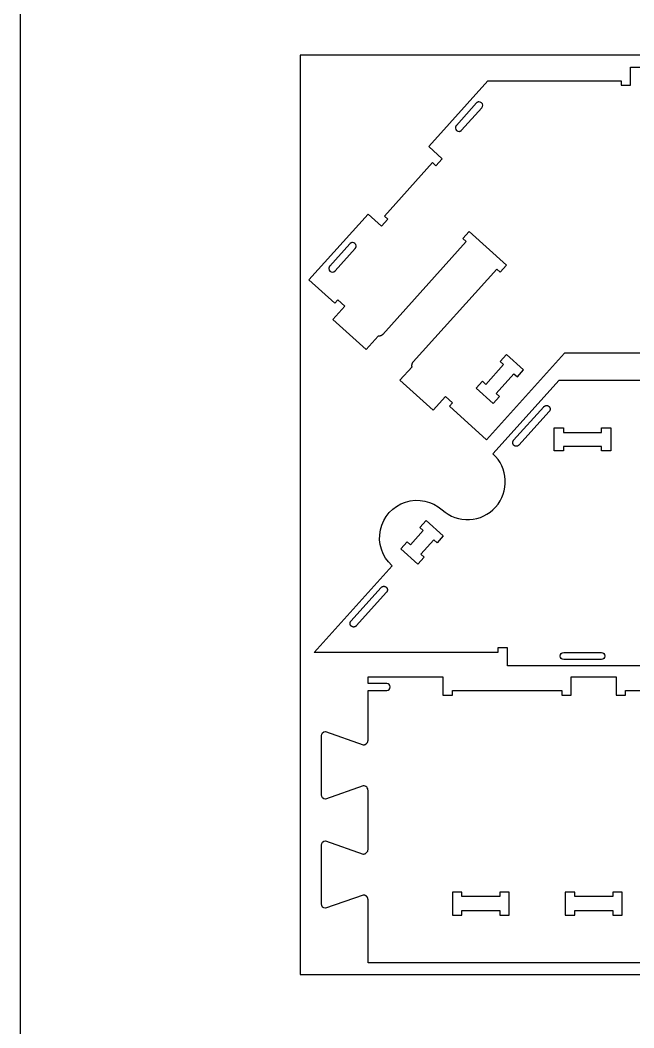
# Model space of a CAD drawing. Extents: x -20252 to -17068, y -84343 to -75479.
# Drawn here: x -20252 to -19437, y -78794 to -77456 of the extents above; entities that cross this region are included whole.
import ezdxf

# ---------------------------------------------------------------- set-up
doc = ezdxf.new("R2010")
doc.units = 0
for name, color, linetype in [('0_SHEET_SPRUCEPLY_2440X122', 1, 'CONTINUOUS'), ('3_ANYTOOL_CUTTHROUGH_INSID', 4, 'CONTINUOUS'), ('4_ANYTOOL_CUTTHROUGH_OUTSI', 5, 'CONTINUOUS'), ('DONOTCUT', 18, 'CONTINUOUS')]:
    doc.layers.add(name, color=color, linetype=linetype)

msp = doc.modelspace()

# ---------------------------------------------------------------- linework, layer by layer
at = {"layer": '0_SHEET_SPRUCEPLY_2440X122'}
msp.add_lwpolyline([(-19879.9, -77503), (-19879.9, -78723), (-17439.9, -78723), (-17439.9, -77503)], close=True, dxfattribs=at)
at = {"layer": '3_ANYTOOL_CUTTHROUGH_INSID', "color": 4}
for points in [[(-19645.6, -77566.4), (-19672.3, -77596.2), (-19672.4, -77596.2), (-19672.5, -77596.3), (-19672.5, -77596.4), (-19672.6, -77596.5), (-19672.7, -77596.6), (-19672.7, -77596.7), (-19672.8, -77596.8), (-19672.9, -77596.9), (-19672.9, -77597), (-19673, -77597.1), (-19673, -77597.2), (-19673.1, -77597.3), (-19673.1, -77597.4), (-19673.2, -77597.5), (-19673.2, -77597.6), (-19673.3, -77597.8), (-19673.3, -77597.9), (-19673.3, -77598), (-19673.4, -77598.1), (-19673.4, -77598.2), (-19673.4, -77598.3), (-19673.4, -77598.4), (-19673.5, -77598.6), (-19673.5, -77598.7), (-19673.5, -77598.8), (-19673.5, -77598.9), (-19673.5, -77599), (-19673.5, -77599.1), (-19673.5, -77599.2), (-19673.5, -77599.4), (-19673.5, -77599.5), (-19673.5, -77599.6, 0.198913), (-19672, -77602.9, 0.198913), (-19668.5, -77604.1), (-19668.4, -77604.1), (-19668.3, -77604.1), (-19668.2, -77604.1), (-19668.1, -77604), (-19668, -77604), (-19667.9, -77604), (-19667.7, -77604), (-19667.6, -77603.9), (-19667.5, -77603.9), (-19667.4, -77603.9), (-19667.3, -77603.8), (-19667.2, -77603.8), (-19667.1, -77603.8), (-19667, -77603.7), (-19666.8, -77603.7), (-19666.7, -77603.6), (-19666.6, -77603.6), (-19666.5, -77603.5), (-19666.4, -77603.5), (-19666.3, -77603.4), (-19666.2, -77603.3), (-19666.1, -77603.3), (-19666, -77603.2), (-19665.9, -77603.1), (-19665.8, -77603.1), (-19665.8, -77603), (-19665.7, -77602.9), (-19665.6, -77602.8), (-19665.5, -77602.8), (-19665.4, -77602.7), (-19665.3, -77602.6), (-19665.3, -77602.5), (-19638.5, -77572.8, 0.198912), (-19637.3, -77569.4, 0.414214), (-19642.3, -77564.9), (-19642.4, -77564.9), (-19642.5, -77564.9), (-19642.6, -77564.9), (-19642.7, -77564.9), (-19642.8, -77564.9), (-19643, -77565), (-19643.1, -77565), (-19643.2, -77565), (-19643.3, -77565), (-19643.4, -77565.1), (-19643.5, -77565.1), (-19643.6, -77565.1), (-19643.7, -77565.2), (-19643.8, -77565.2), (-19644, -77565.3), (-19644.1, -77565.3), (-19644.2, -77565.4), (-19644.3, -77565.4), (-19644.4, -77565.5), (-19644.5, -77565.6), (-19644.6, -77565.6), (-19644.7, -77565.7), (-19644.8, -77565.7), (-19644.9, -77565.8), (-19645, -77565.9), (-19645.1, -77566), (-19645.1, -77566), (-19645.2, -77566.1), (-19645.3, -77566.2), (-19645.4, -77566.3), (-19645.5, -77566.4)], [(-19840.4, -77782.9), (-19840.5, -77783), (-19840.6, -77783.1), (-19840.7, -77783.2), (-19840.7, -77783.2), (-19840.8, -77783.3), (-19840.9, -77783.4), (-19840.9, -77783.5), (-19841, -77783.6), (-19841.1, -77783.7), (-19841.1, -77783.8), (-19841.2, -77783.9), (-19841.2, -77784), (-19841.3, -77784.2), (-19841.3, -77784.3), (-19841.4, -77784.4), (-19841.4, -77784.5), (-19841.4, -77784.6), (-19841.5, -77784.7), (-19841.5, -77784.8), (-19841.5, -77784.9), (-19841.6, -77785.1), (-19841.6, -77785.2), (-19841.6, -77785.3), (-19841.6, -77785.4), (-19841.6, -77785.5), (-19841.6, -77785.6), (-19841.7, -77785.7), (-19841.7, -77785.9), (-19841.7, -77786), (-19841.7, -77786.1), (-19841.7, -77786.2), (-19841.7, -77786.3, 0.414214), (-19836.7, -77790.8, 0.198912), (-19833.4, -77789.2), (-19806.6, -77759.5), (-19806.5, -77759.4), (-19806.5, -77759.3), (-19806.4, -77759.3), (-19806.3, -77759.2), (-19806.3, -77759.1), (-19806.2, -77759), (-19806.1, -77758.9), (-19806.1, -77758.8), (-19806, -77758.7), (-19806, -77758.6), (-19805.9, -77758.5), (-19805.9, -77758.4), (-19805.8, -77758.3), (-19805.8, -77758.1), (-19805.7, -77758), (-19805.7, -77757.9), (-19805.6, -77757.8), (-19805.6, -77757.7), (-19805.6, -77757.6), (-19805.5, -77757.5), (-19805.5, -77757.4), (-19805.5, -77757.2), (-19805.5, -77757.1), (-19805.4, -77757), (-19805.4, -77756.9), (-19805.4, -77756.8), (-19805.4, -77756.7), (-19805.4, -77756.6), (-19805.4, -77756.4), (-19805.4, -77756.3), (-19805.4, -77756.2), (-19805.4, -77756.1, 0.198913), (-19807, -77752.8, 0.198913), (-19810.4, -77751.6), (-19810.5, -77751.6), (-19810.6, -77751.6), (-19810.7, -77751.6), (-19810.9, -77751.6), (-19811, -77751.7), (-19811.1, -77751.7), (-19811.2, -77751.7), (-19811.3, -77751.7), (-19811.4, -77751.8), (-19811.5, -77751.8), (-19811.6, -77751.8), (-19811.8, -77751.9), (-19811.9, -77751.9), (-19812, -77752), (-19812.1, -77752), (-19812.2, -77752.1), (-19812.3, -77752.1), (-19812.4, -77752.2), (-19812.5, -77752.2), (-19812.6, -77752.3), (-19812.7, -77752.3), (-19812.8, -77752.4), (-19812.9, -77752.5), (-19813, -77752.5), (-19813.1, -77752.6), (-19813.2, -77752.7), (-19813.3, -77752.8), (-19813.4, -77752.8), (-19813.4, -77752.9), (-19813.5, -77753), (-19813.6, -77753.1), (-19813.7, -77753.2)], [(-19479.7, -78305.2), (-19529.7, -78305.2, -1), (-19529.7, -78295.7), (-19479.7, -78295.7, -1)]]:
    msp.add_lwpolyline(points, format="xyb", close=True, dxfattribs=at)
for points in [[(-19623.4, -77965.5), (-19615, -77956.2), (-19619.5, -77952.2), (-19595.8, -77925.8), (-19591.3, -77929.9), (-19582.9, -77920.6), (-19605.6, -77900.2), (-19614, -77909.5), (-19609.5, -77913.5), (-19633.3, -77939.9), (-19637.7, -77935.8), (-19646.1, -77945.1)], [(-19589.2, -78020.4), (-19589.2, -78020.5), (-19589.3, -78020.6), (-19589.4, -78020.7), (-19589.5, -78020.7), (-19589.5, -78020.8), (-19589.6, -78020.9), (-19589.7, -78021), (-19589.8, -78021), (-19589.9, -78021.1), (-19590, -78021.2), (-19590.1, -78021.2), (-19590.2, -78021.3), (-19590.3, -78021.3), (-19590.4, -78021.4), (-19590.5, -78021.5), (-19590.6, -78021.5), (-19590.7, -78021.6), (-19590.8, -78021.6), (-19590.9, -78021.7), (-19591, -78021.7), (-19591.1, -78021.7), (-19591.2, -78021.8), (-19591.4, -78021.8), (-19591.5, -78021.8), (-19591.6, -78021.9), (-19591.7, -78021.9), (-19591.8, -78021.9), (-19591.9, -78021.9), (-19592.1, -78022), (-19592.2, -78022), (-19592.3, -78022), (-19592.4, -78022), (-19592.6, -78022), (-19592.7, -78022), (-19592.8, -78022), (-19592.9, -78022), (-19593, -78022), (-19593.2, -78022), (-19593.3, -78022), (-19593.4, -78021.9), (-19593.5, -78021.9), (-19593.7, -78021.9), (-19593.8, -78021.9), (-19593.9, -78021.9), (-19594, -78021.8), (-19594.1, -78021.8), (-19594.2, -78021.7), (-19594.3, -78021.7), (-19594.4, -78021.7), (-19594.6, -78021.6), (-19594.7, -78021.6), (-19594.8, -78021.5), (-19594.9, -78021.5), (-19595, -78021.4), (-19595.1, -78021.4), (-19595.2, -78021.3), (-19595.3, -78021.2), (-19595.4, -78021.2), (-19595.4, -78021.1), (-19595.5, -78021.1), (-19595.6, -78021), (-19595.7, -78020.9), (-19595.8, -78020.9), (-19595.9, -78020.8), (-19595.9, -78020.7), (-19596, -78020.6), (-19596.1, -78020.6), (-19596.2, -78020.5), (-19596.2, -78020.4), (-19596.3, -78020.3), (-19596.4, -78020.2), (-19596.5, -78020.1), (-19596.5, -78020.1), (-19596.6, -78020), (-19596.6, -78019.9), (-19596.7, -78019.8), (-19596.8, -78019.7), (-19596.8, -78019.6), (-19596.9, -78019.5), (-19596.9, -78019.4), (-19597, -78019.3), (-19597, -78019.2), (-19597.1, -78019), (-19597.1, -78018.9), (-19597.2, -78018.8), (-19597.2, -78018.7), (-19597.2, -78018.6), (-19597.3, -78018.5), (-19597.3, -78018.4), (-19597.3, -78018.2), (-19597.4, -78018.1), (-19597.4, -78018), (-19597.4, -78017.9), (-19597.4, -78017.7), (-19597.4, -78017.6), (-19597.4, -78017.5), (-19597.4, -78017.4), (-19597.4, -78017.3), (-19597.4, -78017.1), (-19597.4, -78017), (-19597.4, -78016.9), (-19597.4, -78016.8), (-19597.4, -78016.6), (-19597.4, -78016.5), (-19597.4, -78016.4), (-19597.3, -78016.3), (-19597.3, -78016.2), (-19597.3, -78016.1), (-19597.2, -78015.9), (-19597.2, -78015.8), (-19597.2, -78015.7), (-19597.1, -78015.6), (-19597.1, -78015.5), (-19597, -78015.4), (-19597, -78015.3), (-19597, -78015.2), (-19596.9, -78015.1), (-19596.8, -78015), (-19596.8, -78014.9), (-19596.7, -78014.8), (-19596.7, -78014.7), (-19596.6, -78014.6), (-19596.5, -78014.5), (-19596.5, -78014.4), (-19596.4, -78014.3), (-19596.4, -78014.2), (-19596.3, -78014.2), (-19596.2, -78014.1), (-19556.1, -77969.5), (-19556, -77969.4), (-19555.9, -77969.3), (-19555.8, -77969.3), (-19555.8, -77969.2), (-19555.7, -77969.1), (-19555.6, -77969), (-19555.5, -77969), (-19555.4, -77968.9), (-19555.3, -77968.8), (-19555.2, -77968.8), (-19555.1, -77968.7), (-19555.1, -77968.6), (-19555, -77968.6), (-19554.9, -77968.5), (-19554.8, -77968.5), (-19554.6, -77968.4), (-19554.5, -77968.4), (-19554.4, -77968.3), (-19554.3, -77968.3), (-19554.2, -77968.2), (-19554.1, -77968.2), (-19554, -77968.1), (-19553.9, -77968.1), (-19553.7, -77968.1), (-19553.6, -77968), (-19553.5, -77968), (-19553.4, -77968), (-19553.3, -77968), (-19553.2, -77968), (-19553, -77967.9), (-19552.9, -77967.9), (-19552.8, -77967.9), (-19552.7, -77967.9), (-19552.5, -77967.9), (-19552.4, -77967.9), (-19552.3, -77967.9), (-19552.2, -77967.9), (-19552, -77967.9), (-19551.9, -77968), (-19551.8, -77968), (-19551.7, -77968), (-19551.6, -77968), (-19551.5, -77968), (-19551.3, -77968.1), (-19551.2, -77968.1), (-19551.1, -77968.1), (-19551, -77968.2), (-19550.9, -77968.2), (-19550.8, -77968.3), (-19550.7, -77968.3), (-19550.6, -77968.3), (-19550.5, -77968.4), (-19550.3, -77968.4), (-19550.2, -77968.5), (-19550.1, -77968.6), (-19550.1, -77968.6), (-19550, -77968.7), (-19549.9, -77968.7), (-19549.8, -77968.8), (-19549.7, -77968.9), (-19549.6, -77968.9), (-19549.5, -77969), (-19549.4, -77969.1), (-19549.4, -77969.1), (-19549.3, -77969.2), (-19549.2, -77969.3), (-19549.1, -77969.4), (-19549.1, -77969.4), (-19549, -77969.5), (-19548.9, -77969.6), (-19548.8, -77969.7), (-19548.8, -77969.8), (-19548.7, -77969.9), (-19548.6, -77970), (-19548.6, -77970), (-19548.5, -77970.1), (-19548.4, -77970.2), (-19548.4, -77970.3), (-19548.3, -77970.4), (-19548.3, -77970.6), (-19548.2, -77970.7), (-19548.2, -77970.8), (-19548.1, -77970.9), (-19548.1, -77971), (-19548.1, -77971.1), (-19548, -77971.2), (-19548, -77971.3), (-19547.9, -77971.4), (-19547.9, -77971.6), (-19547.9, -77971.7), (-19547.9, -77971.8), (-19547.8, -77971.9), (-19547.8, -77972), (-19547.8, -77972.2), (-19547.8, -77972.3), (-19547.8, -77972.4), (-19547.8, -77972.5), (-19547.8, -77972.7), (-19547.8, -77972.8), (-19547.8, -77972.9), (-19547.8, -77973), (-19547.8, -77973.1), (-19547.8, -77973.3), (-19547.8, -77973.4), (-19547.9, -77973.5), (-19547.9, -77973.6), (-19547.9, -77973.7), (-19547.9, -77973.9), (-19548, -77974), (-19548, -77974.1), (-19548, -77974.2), (-19548.1, -77974.3), (-19548.1, -77974.4), (-19548.2, -77974.5), (-19548.2, -77974.6), (-19548.3, -77974.7), (-19548.3, -77974.8), (-19548.4, -77974.9), (-19548.4, -77975), (-19548.5, -77975.1), (-19548.5, -77975.2), (-19548.6, -77975.3), (-19548.7, -77975.4), (-19548.7, -77975.5), (-19548.8, -77975.6), (-19548.9, -77975.7), (-19548.9, -77975.8), (-19549, -77975.8)], [(-19479.5, -78022.2), (-19530, -78022.2), (-19530, -78028.2), (-19542.5, -78028.2), (-19542.5, -77997.7), (-19530, -77997.7), (-19530, -78003.7), (-19479.5, -78003.7), (-19479.5, -77997.7), (-19467, -77997.7), (-19467, -78028.2), (-19479.5, -78028.2)], [(-19715, -78169.2), (-19723.4, -78178.5), (-19746, -78158.1), (-19737.7, -78148.8), (-19733.2, -78152.8), (-19716.2, -78133.8), (-19720.6, -78129.8), (-19712.2, -78120.5), (-19689.6, -78140.9), (-19697.9, -78150.2), (-19702.4, -78146.2), (-19719.5, -78165.2)], [(-19805.2, -78260.4), (-19805.3, -78260.5), (-19805.4, -78260.6), (-19805.5, -78260.6), (-19805.5, -78260.7), (-19805.6, -78260.8), (-19805.7, -78260.9), (-19805.8, -78260.9), (-19805.9, -78261), (-19806, -78261.1), (-19806, -78261.1), (-19806.1, -78261.2), (-19806.2, -78261.3), (-19806.3, -78261.3), (-19806.4, -78261.4), (-19806.5, -78261.4), (-19806.6, -78261.5), (-19806.8, -78261.5), (-19806.9, -78261.6), (-19807, -78261.6), (-19807.1, -78261.7), (-19807.2, -78261.7), (-19807.3, -78261.8), (-19807.4, -78261.8), (-19807.5, -78261.8), (-19807.7, -78261.9), (-19807.8, -78261.9), (-19807.9, -78261.9), (-19808, -78261.9), (-19808.1, -78261.9), (-19808.3, -78262), (-19808.4, -78262), (-19808.5, -78262), (-19808.6, -78262), (-19808.8, -78262), (-19808.9, -78262), (-19809, -78262), (-19809.1, -78262), (-19809.2, -78262), (-19809.4, -78261.9), (-19809.5, -78261.9), (-19809.6, -78261.9), (-19809.7, -78261.9), (-19809.8, -78261.9), (-19810, -78261.8), (-19810.1, -78261.8), (-19810.2, -78261.8), (-19810.3, -78261.7), (-19810.4, -78261.7), (-19810.5, -78261.6), (-19810.6, -78261.6), (-19810.7, -78261.6), (-19810.8, -78261.5), (-19810.9, -78261.4), (-19811, -78261.4), (-19811.1, -78261.3), (-19811.2, -78261.3), (-19811.3, -78261.2), (-19811.4, -78261.2), (-19811.5, -78261.1), (-19811.6, -78261), (-19811.7, -78261), (-19811.8, -78260.9), (-19811.9, -78260.8), (-19811.9, -78260.8), (-19812, -78260.7), (-19812.1, -78260.6), (-19812.2, -78260.5), (-19812.2, -78260.5), (-19812.3, -78260.4), (-19812.4, -78260.3), (-19812.5, -78260.2), (-19812.5, -78260.1), (-19812.6, -78260), (-19812.7, -78259.9), (-19812.7, -78259.8), (-19812.8, -78259.8), (-19812.8, -78259.7), (-19812.9, -78259.6), (-19813, -78259.5), (-19813, -78259.3), (-19813.1, -78259.2), (-19813.1, -78259.1), (-19813.2, -78259), (-19813.2, -78258.9), (-19813.2, -78258.8), (-19813.3, -78258.7), (-19813.3, -78258.6), (-19813.4, -78258.4), (-19813.4, -78258.3), (-19813.4, -78258.2), (-19813.4, -78258.1), (-19813.5, -78258), (-19813.5, -78257.8), (-19813.5, -78257.7), (-19813.5, -78257.6), (-19813.5, -78257.5), (-19813.5, -78257.4), (-19813.5, -78257.2), (-19813.5, -78257.1), (-19813.5, -78257), (-19813.5, -78256.9), (-19813.5, -78256.7), (-19813.5, -78256.6), (-19813.5, -78256.5), (-19813.4, -78256.4), (-19813.4, -78256.3), (-19813.4, -78256.1), (-19813.4, -78256), (-19813.3, -78255.9), (-19813.3, -78255.8), (-19813.3, -78255.7), (-19813.2, -78255.6), (-19813.2, -78255.5), (-19813.1, -78255.4), (-19813.1, -78255.3), (-19813, -78255.1), (-19813, -78255), (-19812.9, -78254.9), (-19812.9, -78254.8), (-19812.8, -78254.8), (-19812.7, -78254.7), (-19812.7, -78254.6), (-19812.6, -78254.5), (-19812.6, -78254.4), (-19812.5, -78254.3), (-19812.4, -78254.2), (-19812.4, -78254.1), (-19812.3, -78254.1), (-19772.1, -78209.5), (-19772.1, -78209.4), (-19772, -78209.3), (-19771.9, -78209.2), (-19771.8, -78209.2), (-19771.8, -78209.1), (-19771.7, -78209), (-19771.6, -78208.9), (-19771.5, -78208.9), (-19771.4, -78208.8), (-19771.3, -78208.7), (-19771.2, -78208.7), (-19771.1, -78208.6), (-19771, -78208.6), (-19770.9, -78208.5), (-19770.8, -78208.4), (-19770.7, -78208.4), (-19770.6, -78208.3), (-19770.5, -78208.3), (-19770.4, -78208.2), (-19770.3, -78208.2), (-19770.2, -78208.2), (-19770.1, -78208.1), (-19769.9, -78208.1), (-19769.8, -78208.1), (-19769.7, -78208), (-19769.6, -78208), (-19769.5, -78208), (-19769.3, -78208), (-19769.2, -78207.9), (-19769.1, -78207.9), (-19769, -78207.9), (-19768.9, -78207.9), (-19768.7, -78207.9), (-19768.6, -78207.9), (-19768.5, -78207.9), (-19768.4, -78207.9), (-19768.2, -78207.9), (-19768.1, -78207.9), (-19768, -78207.9), (-19767.9, -78207.9), (-19767.8, -78208), (-19767.6, -78208), (-19767.5, -78208), (-19767.4, -78208), (-19767.3, -78208.1), (-19767.2, -78208.1), (-19767.1, -78208.2), (-19767, -78208.2), (-19766.8, -78208.2), (-19766.7, -78208.3), (-19766.6, -78208.3), (-19766.5, -78208.4), (-19766.4, -78208.4), (-19766.3, -78208.5), (-19766.2, -78208.5), (-19766.1, -78208.6), (-19766, -78208.7), (-19765.9, -78208.7), (-19765.9, -78208.8), (-19765.8, -78208.8), (-19765.7, -78208.9), (-19765.6, -78209), (-19765.5, -78209), (-19765.4, -78209.1), (-19765.4, -78209.2), (-19765.3, -78209.3), (-19765.2, -78209.3), (-19765.1, -78209.4), (-19765.1, -78209.5), (-19765, -78209.6), (-19764.9, -78209.7), (-19764.8, -78209.7), (-19764.8, -78209.8), (-19764.7, -78209.9), (-19764.6, -78210), (-19764.6, -78210.1), (-19764.5, -78210.2), (-19764.5, -78210.3), (-19764.4, -78210.4), (-19764.4, -78210.5), (-19764.3, -78210.6), (-19764.3, -78210.7), (-19764.2, -78210.9), (-19764.2, -78211), (-19764.1, -78211.1), (-19764.1, -78211.2), (-19764.1, -78211.3), (-19764, -78211.4), (-19764, -78211.5), (-19764, -78211.7), (-19763.9, -78211.8), (-19763.9, -78211.9), (-19763.9, -78212), (-19763.9, -78212.1), (-19763.9, -78212.3), (-19763.9, -78212.4), (-19763.9, -78212.5), (-19763.9, -78212.6), (-19763.9, -78212.8), (-19763.9, -78212.9), (-19763.9, -78213), (-19763.9, -78213.1), (-19763.9, -78213.2), (-19763.9, -78213.4), (-19763.9, -78213.5), (-19764, -78213.6), (-19764, -78213.7), (-19764, -78213.8), (-19764, -78214), (-19764.1, -78214.1), (-19764.1, -78214.2), (-19764.2, -78214.3), (-19764.2, -78214.4), (-19764.2, -78214.5), (-19764.3, -78214.6), (-19764.3, -78214.7), (-19764.4, -78214.8), (-19764.5, -78214.9), (-19764.5, -78215), (-19764.6, -78215.1), (-19764.6, -78215.2), (-19764.7, -78215.3), (-19764.7, -78215.4), (-19764.8, -78215.5), (-19764.9, -78215.6), (-19764.9, -78215.7), (-19765, -78215.7), (-19765.1, -78215.8)], [(-19614.6, -78638.3), (-19614.6, -78644.3), (-19602.1, -78644.3), (-19602.1, -78613.8), (-19614.6, -78613.8), (-19614.6, -78619.8), (-19665.1, -78619.8), (-19665.1, -78613.8), (-19677.6, -78613.8), (-19677.6, -78644.3), (-19665.1, -78644.3), (-19665.1, -78638.3)], [(-19515.1, -78619.8), (-19515.1, -78613.8), (-19527.6, -78613.8), (-19527.6, -78644.3), (-19515.1, -78644.3), (-19515.1, -78638.3), (-19464.6, -78638.3), (-19464.6, -78644.3), (-19452.1, -78644.3), (-19452.1, -78613.8), (-19464.6, -78613.8), (-19464.6, -78619.8)]]:
    msp.add_lwpolyline(points, close=True, dxfattribs=at)
at = {"layer": '4_ANYTOOL_CUTTHROUGH_OUTSI', "color": 5}
msp.add_lwpolyline([(-19191.1, -77898.4), (-19491.1, -77898.4), (-19528.5, -77898.4), (-19528.6, -77898.4), (-19528.7, -77898.4), (-19632.2, -78013.4), (-19681.6, -77968.9), (-19677.6, -77964.5), (-19686.9, -77956.1), (-19703, -77974), (-19747.2, -77934.1), (-19731.2, -77916.4), (-19731.2, -77916.3), (-19731.2, -77916.3), (-19731.3, -77916.1), (-19731.3, -77915.9), (-19731.3, -77915.7), (-19731.3, -77915.5), (-19731.4, -77915.3), (-19731.4, -77915.1), (-19731.4, -77914.9), (-19731.3, -77914.7), (-19731.3, -77914.5), (-19731.3, -77914.3), (-19731.3, -77914), (-19731.3, -77913.8), (-19731.2, -77913.6), (-19731.2, -77913.4), (-19731.1, -77913.2), (-19731.1, -77912.9), (-19731, -77912.7), (-19730.9, -77912.5), (-19730.9, -77912.3), (-19730.8, -77912.1), (-19730.7, -77911.9), (-19730.6, -77911.7), (-19730.5, -77911.5), (-19730.4, -77911.3), (-19730.3, -77911.1), (-19730.2, -77910.9), (-19730.1, -77910.8), (-19730, -77910.6), (-19729.9, -77910.5), (-19729.8, -77910.3), (-19729.6, -77910.2), (-19729.5, -77910), (-19618.6, -77786.8), (-19614.2, -77790.9), (-19605.8, -77781.6), (-19655.2, -77737.1), (-19663.6, -77746.4), (-19659.1, -77750.4), (-19770, -77873.6), (-19770, -77873.6), (-19770.1, -77873.7), (-19770.3, -77873.8), (-19770.4, -77874), (-19770.5, -77874.1), (-19770.7, -77874.2), (-19770.8, -77874.3), (-19771, -77874.4), (-19771.2, -77874.6), (-19771.3, -77874.7), (-19771.5, -77874.8), (-19771.7, -77874.9), (-19771.9, -77875), (-19772.1, -77875.1), (-19772.3, -77875.2), (-19772.5, -77875.3), (-19772.6, -77875.4), (-19772.9, -77875.5), (-19773.1, -77875.5), (-19773.3, -77875.6), (-19773.5, -77875.7), (-19773.7, -77875.7), (-19773.9, -77875.8), (-19774.1, -77875.8), (-19774.3, -77875.9), (-19774.6, -77875.9), (-19774.8, -77875.9), (-19775, -77875.9), (-19775.2, -77875.9), (-19775.4, -77875.9), (-19775.6, -77875.9), (-19775.9, -77875.9), (-19776.1, -77875.9), (-19776.2, -77875.9), (-19776.3, -77876), (-19792.2, -77893.7), (-19836.4, -77853.8), (-19820.3, -77836), (-19829.6, -77827.6), (-19833.6, -77832.1), (-19868.2, -77801), (-19789.6, -77713.8), (-19771.8, -77729.8), (-19763.4, -77720.5), (-19767.9, -77716.5), (-19704, -77645.5), (-19699.5, -77649.6), (-19691.2, -77640.3), (-19709, -77624.2), (-19630.4, -77536.9), (-19491.1, -77536.9), (-19453.4, -77536.9), (-19453.4, -77542.9), (-19440.9, -77542.9), (-19440.9, -77542.6), (-19440.9, -77518.9), (-19241.4, -77518.9)], dxfattribs=at)
for points in [[(-19405, -78313.7), (-19604.5, -78313.7), (-19604.5, -78289.9), (-19604.5, -78289.7), (-19617, -78289.7), (-19617, -78295.7), (-19861.2, -78295.7), (-19757.6, -78180.6), (-19757.8, -78180.4), (-19757.8, -78180.4, -1), (-19691.2, -78106.5, 0.414214), (-19620.2, -78102.8, 0.412757), (-19623.7, -78032), (-19535.7, -77934.2), (-19054.7, -77934.2)], [(-19339.8, -78707.8), (-19789.6, -78707.8), (-19789.6, -78707.8), (-19789.6, -78624), (-19789.6, -78623.9), (-19789.6, -78623.7), (-19789.6, -78623.6), (-19789.6, -78623.5), (-19789.6, -78623.3), (-19789.7, -78623.2), (-19789.7, -78623), (-19789.7, -78622.9), (-19789.7, -78622.7), (-19789.8, -78622.6), (-19789.8, -78622.4), (-19789.8, -78622.3), (-19789.9, -78622.2), (-19789.9, -78622), (-19790, -78621.9), (-19790, -78621.7), (-19790.1, -78621.6), (-19790.2, -78621.4), (-19790.2, -78621.3), (-19790.3, -78621.2), (-19790.4, -78621), (-19790.5, -78620.9), (-19790.5, -78620.7), (-19790.6, -78620.6), (-19790.7, -78620.5), (-19790.8, -78620.4), (-19790.9, -78620.2), (-19791, -78620.1), (-19791.1, -78620), (-19791.2, -78619.9), (-19791.3, -78619.7), (-19791.4, -78619.6), (-19791.6, -78619.5), (-19791.7, -78619.4), (-19791.8, -78619.3), (-19791.9, -78619.2), (-19792, -78619.1), (-19792.2, -78619), (-19792.3, -78618.9), (-19792.4, -78618.8), (-19792.6, -78618.7), (-19792.7, -78618.7), (-19792.8, -78618.6), (-19793, -78618.5), (-19793.1, -78618.4), (-19793.3, -78618.4), (-19793.4, -78618.3), (-19793.5, -78618.3), (-19793.7, -78618.2), (-19793.8, -78618.1), (-19794, -78618.1), (-19794.1, -78618.1), (-19794.3, -78618), (-19794.4, -78618), (-19794.6, -78617.9), (-19794.7, -78617.9), (-19794.9, -78617.9), (-19795, -78617.9), (-19795.1, -78617.9), (-19795.3, -78617.8), (-19795.4, -78617.8), (-19795.6, -78617.8), (-19795.7, -78617.8), (-19795.8, -78617.8), (-19795.9, -78617.8), (-19795.9, -78617.8), (-19845.9, -78635.3), (-19845.9, -78635.3, -0.412073), (-19851.6, -78629.6), (-19851.6, -78551.6, -0.412073), (-19845.9, -78545.8), (-19795.9, -78563.3), (-19795.9, -78563.3), (-19795.8, -78563.3), (-19795.8, -78563.3, 0.414214), (-19789.6, -78557.1), (-19789.6, -78479.1, 0.414214), (-19795.8, -78472.8), (-19795.9, -78472.8), (-19795.9, -78472.8), (-19845.9, -78490.3), (-19845.9, -78490.3, -0.412073), (-19851.6, -78484.6), (-19851.6, -78406.6, -0.412073), (-19845.9, -78400.8), (-19795.9, -78418.3), (-19795.9, -78418.3), (-19795.8, -78418.3), (-19795.8, -78418.3), (-19795.7, -78418.3), (-19795.6, -78418.3), (-19795.4, -78418.3), (-19795.3, -78418.3), (-19795.1, -78418.3), (-19795, -78418.3), (-19794.9, -78418.2), (-19794.7, -78418.2), (-19794.6, -78418.2), (-19794.4, -78418.2), (-19794.3, -78418.1), (-19794.1, -78418.1), (-19794, -78418), (-19793.8, -78418), (-19793.7, -78417.9), (-19793.5, -78417.9), (-19793.4, -78417.8), (-19793.3, -78417.8), (-19793.1, -78417.7), (-19793, -78417.6), (-19792.8, -78417.6), (-19792.7, -78417.5), (-19792.6, -78417.4), (-19792.4, -78417.3), (-19792.3, -78417.2), (-19792.2, -78417.1), (-19792, -78417), (-19791.9, -78416.9), (-19791.8, -78416.8), (-19791.7, -78416.7), (-19791.6, -78416.6), (-19791.4, -78416.5), (-19791.3, -78416.4), (-19791.2, -78416.3), (-19791.1, -78416.2), (-19791, -78416), (-19790.9, -78415.9), (-19790.8, -78415.8), (-19790.7, -78415.7), (-19790.6, -78415.5), (-19790.5, -78415.4), (-19790.5, -78415.2), (-19790.4, -78415.1), (-19790.3, -78415), (-19790.2, -78414.8), (-19790.2, -78414.7), (-19790.1, -78414.6), (-19790, -78414.4), (-19790, -78414.3), (-19789.9, -78414.1), (-19789.9, -78414), (-19789.8, -78413.8), (-19789.8, -78413.7), (-19789.8, -78413.5), (-19789.7, -78413.4), (-19789.7, -78413.3), (-19789.7, -78413.1), (-19789.7, -78413), (-19789.6, -78412.8), (-19789.6, -78412.7), (-19789.6, -78412.5), (-19789.6, -78412.4), (-19789.6, -78412.3), (-19789.6, -78412.1), (-19789.6, -78346.3), (-19764.8, -78346.3, 1), (-19764.8, -78336.8), (-19789.6, -78336.8), (-19789.6, -78328.3), (-19690.1, -78328.3), (-19690.1, -78352.3), (-19677.6, -78352.3), (-19677.6, -78346.3), (-19639.8, -78346.3), (-19532.1, -78346.3), (-19532.1, -78352.3), (-19519.6, -78352.3), (-19519.6, -78328.3), (-19460.1, -78328.3), (-19460.1, -78352.3), (-19447.6, -78352.3), (-19447.6, -78346.3), (-19232.1, -78346.3)]]:
    msp.add_lwpolyline(points, format="xyb", dxfattribs=at)
at = {"layer": 'DONOTCUT'}
msp.add_lwpolyline([(-20251.6, -84342.5), (-17068.2, -84342.5), (-17068.2, -75479), (-20251.6, -75479)], close=True, dxfattribs=at)

doc.saveas('drawing.dxf')
